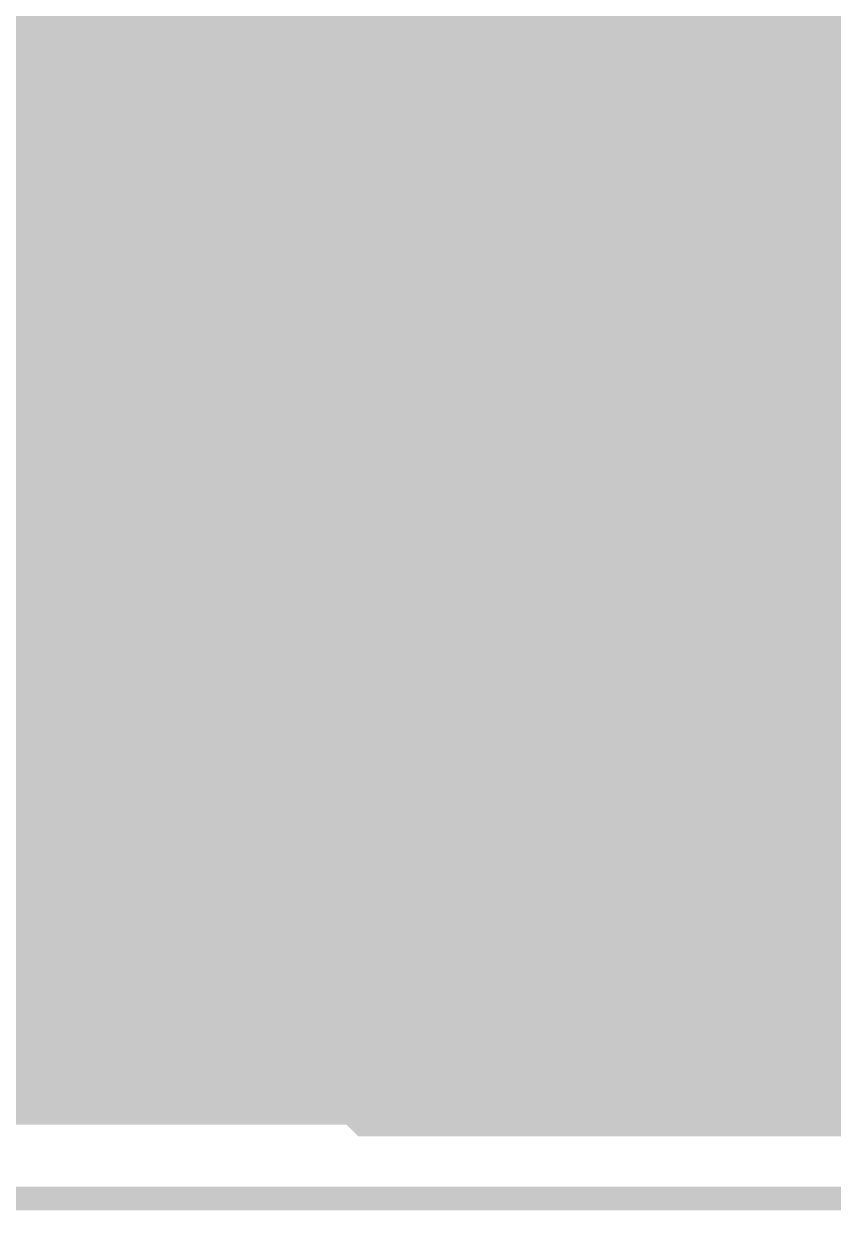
# Model space of a CAD drawing. Extents: x -72 to 72, y -47 to 50.
# Drawn here: x -66.34 to -57.65, y -6.13 to 6.61 of the extents above; entities that cross this region are included whole.
import ezdxf

# ---------------------------------------------------------------- set-up
doc = ezdxf.new("R2010")
doc.units = 0
doc.header["$MEASUREMENT"] = 0
doc.layers.get('0').update_dxf_attribs({"linetype": 'CONTINUOUS'})
for name, color, linetype in [('22-303-0_BOT', 7, 'CONTINUOUS'), ('22-303-0_DRD', 7, 'CONTINUOUS'), ('22-303-0_GND', 6, 'CONTINUOUS'), ('22-303-0_IN1', 4, 'CONTINUOUS'), ('22-303-0_IN2', 3, 'CONTINUOUS'), ('22-303-0_PWR', 5, 'CONTINUOUS'), ('22-303-0_SMB', 10, 'CONTINUOUS'), ('22-303-0_SMT', 14, 'CONTINUOUS'), ('22-303-0_SPT', 12, 'CONTINUOUS'), ('22-303-0_SSB', 11, 'CONTINUOUS'), ('22-303-0_SST', 13, 'CONTINUOUS'), ('22-303-0_TOP', 8, 'CONTINUOUS'), ('THRUHOLE_TAP', 7, 'CONTINUOUS')]:
    doc.layers.add(name, color=color, linetype=linetype)

# ---------------------------------------------------------------- blocks, each defined once
blk = doc.blocks.new('ROUND_29')
at = {"const_width": 2.99974}
blk.add_lwpolyline([(-1.49987, 0, 1), (1.49987, 0, 1)], format="xyb", close=True, dxfattribs=at)
blk = doc.blocks.new('ROUND_48')
at = {"const_width": 0.29972}
blk.add_lwpolyline([(-0.14986, 0, 1), (0.14986, 0, 1)], format="xyb", close=True, dxfattribs=at)
blk = doc.blocks.new('ROUND_77')
at = {"const_width": 3.24993}
blk.add_lwpolyline([(-1.624964, 0, 1), (1.624964, 0, 1)], format="xyb", close=True, dxfattribs=at)
blk = doc.blocks.new('ROUND_83')
at = {"const_width": 0.50038}
blk.add_lwpolyline([(-0.25019, 0, 1), (0.25019, 0, 1)], format="xyb", close=True, dxfattribs=at)
blk = doc.blocks.new('RECTANGLE_5')
blk.add_solid([(0.9017, 0.508), (0.9017, -0.508), (-0.9017, 0.508), (-0.9017, -0.508)])
blk = doc.blocks.new('RECTANGLE_14')
blk.add_solid([(1.905, 2.1209), (1.905, -2.1209), (-1.905, 2.1209), (-1.905, -2.1209)])
blk = doc.blocks.new('ROUND_95')
at = {"const_width": 0.10033}
blk.add_lwpolyline([(-0.050164, 0, 1), (0.050164, 0, 1)], format="xyb", close=True, dxfattribs=at)
blk = doc.blocks.new('ROUND_102')
at = {"const_width": 1.6002}
blk.add_lwpolyline([(-0.8001, 0, 1), (0.8001, 0, 1)], format="xyb", close=True, dxfattribs=at)

msp = doc.modelspace()

# ---------------------------------------------------------------- linework, layer by layer
at = {"layer": '22-303-0_BOT'}
for points, const_width in [([(-62.5094, 17.145), (-62.5094, -3.34518)], 0.254), ([(-62.2808, 17.145), (-62.2808, -3.57378)], 0.254), ([(-62.0522, 17.145), (-62.0522, -3.7592)], 0.254), ([(-61.8236, 17.145), (-61.8236, -3.7592)], 0.254), ([(-61.595, 17.145), (-61.595, -3.7592)], 0.254), ([(-61.3664, 17.145), (-61.3664, -3.7592)], 0.254), ([(-61.1378, 17.145), (-61.1378, -3.7592)], 0.254), ([(-60.9092, 17.145), (-60.9092, -3.7592)], 0.254), ([(-60.6806, 17.145), (-60.6806, -3.7592)], 0.254), ([(-60.452, 17.145), (-60.452, -3.7592)], 0.254), ([(-60.2234, 17.145), (-60.2234, -3.7592)], 0.254), ([(-59.9948, 17.145), (-59.9948, -3.7592)], 0.254), ([(-59.7662, 17.145), (-59.7662, -3.7592)], 0.254), ([(-59.5376, 17.145), (-59.5376, -3.7592)], 0.254), ([(-59.309, 17.145), (-59.309, -3.7592)], 0.254), ([(-59.0804, 17.145), (-59.0804, -3.7592)], 0.254), ([(-58.8518, 17.145), (-58.8518, -3.7592)], 0.254), ([(-58.6232, 17.145), (-58.6232, -3.7592)], 0.254), ([(-58.3946, 10.12444), (-58.3946, -3.7592)], 0.254), ([(-58.166, 10.12444), (-58.166, -3.7592)], 0.254), ([(-57.9374, 10.12444), (-57.9374, -3.7592)], 0.254), ([(-57.7088, 6.8326), (-57.7088, -3.7592)], 0.254), ([(-55.6514, 6.7056), (-62.70752, 6.7056)], 0.254), ([(-55.7149, 6.477), (-62.738, 6.477)], 0.254), ([(-62.738, 6.47192), (-62.738, -3.14706)], 0.254), ([(-55.8292, 6.2484), (-62.78118, 6.2484)], 0.254), ([(-55.84444, 6.0198), (-62.84468, 6.0198)], 0.254), ([(-55.7657, 5.7912), (-62.92342, 5.7912)], 0.254), ([(-62.9666, 5.6896), (-62.9666, -3.04038)], 0.254), ([(-55.52948, 5.5626), (-63.02502, 5.5626)], 0.254), ([(-63.1952, 5.25272), (-63.1952, -2.9972)], 0.254), ([(-45.91304, 5.334), (-63.1444, 5.334)], 0.254), ([(-52.35448, 5.1054), (-63.29172, 5.1054)], 0.254), ([(-52.5907, 4.8768), (-63.46698, 4.8768)], 0.254), ([(-63.4238, 4.93014), (-63.4238, -3.01498)], 0.254), ([(-52.66944, 4.6482), (-63.6778, 4.6482)], 0.254), ([(-63.6524, 4.6736), (-63.6524, -3.08864)], 0.254), ([(-63.881, 4.46278), (-63.881, -3.24358)], 0.254), ([(-52.6542, 4.4196), (-63.93434, 4.4196)], 0.254), ([(-64.1096, 4.28752), (-64.1096, -3.56616)], 0.254), ([(-64.3382, 4.14274), (-64.3382, -4.953)], 0.254), ([(-52.5399, 4.191), (-64.25946, 4.191)], 0.254), ([(-50.10404, 3.9624), (-64.69634, 3.9624)], 0.254), ([(-64.5668, 4.02082), (-64.5668, -4.953)], 0.254), ([(-65.024, 3.84302), (-65.024, -4.953)], 0.254), ([(-64.7954, 3.92176), (-64.7954, -4.953)], 0.254), ([(-66.3956, 3.71856), (-66.3956, -4.953)], 0.254), ([(-66.167, 3.69824), (-66.167, -4.953)], 0.254), ([(-65.9384, 3.6957), (-65.9384, -4.953)], 0.254), ([(-65.7098, 3.7084), (-65.7098, -4.953)], 0.254), ([(-50.23358, 3.7338), (-65.4939, 3.7338)], 0.254), ([(-65.4812, 3.73634), (-65.4812, -4.953)], 0.254), ([(-65.2526, 3.77952), (-65.2526, -4.953)], 0.254), ([(-50.25898, 3.5052), (-70.739, 3.5052)], 0.254), ([(-50.19294, 3.2766), (-70.739, 3.2766)], 0.254), ([(-49.98466, 3.048), (-70.739, 3.048)], 0.254), ([(-63.246, -3.937), (-62.484, -4.699), (4.699, -4.699), (6.35, -3.048), (6.35, 2.54)], 1.27), ([(-42.38244, 2.8194), (-70.739, 2.8194)], 0.254), ([(-42.15384, 2.5908), (-70.739, 2.5908)], 0.254), ([(-42.10558, 2.3622), (-70.739, 2.3622)], 0.254), ([(-42.0243, 2.1336), (-70.739, 2.1336)], 0.254), ([(-42.0243, 1.905), (-70.739, 1.905)], 0.254), ([(-42.0243, 1.6764), (-70.739, 1.6764)], 0.254), ([(-42.0243, 1.4478), (-70.739, 1.4478)], 0.254), ([(-52.8574, 1.2192), (-70.739, 1.2192)], 0.254), ([(-52.8574, 0.9906), (-70.739, 0.9906)], 0.254), ([(-52.8574, 0.762), (-70.739, 0.762)], 0.254), ([(-52.8574, 0.5334), (-70.739, 0.5334)], 0.254), ([(-52.8574, 0.3048), (-70.739, 0.3048)], 0.254), ([(-52.8574, 0.0762), (-70.739, 0.0762)], 0.254), ([(-52.8574, -0.1524), (-70.739, -0.1524)], 0.254), ([(-52.8574, -0.381), (-70.739, -0.381)], 0.254), ([(-52.8574, -0.6096), (-70.739, -0.6096)], 0.254), ([(-52.8574, -0.8382), (-70.739, -0.8382)], 0.254), ([(-52.8574, -1.0668), (-70.739, -1.0668)], 0.254), ([(-52.8574, -1.2954), (-70.739, -1.2954)], 0.254), ([(-52.4764, -1.524), (-70.739, -1.524)], 0.254), ([(-52.4764, -1.7526), (-70.739, -1.7526)], 0.254), ([(-52.4764, -1.9812), (-70.739, -1.9812)], 0.254), ([(-52.57546, -2.2098), (-70.739, -2.2098)], 0.254), ([(-52.66436, -2.4384), (-70.739, -2.4384)], 0.254), ([(-52.66182, -2.667), (-70.739, -2.667)], 0.254), ([(-52.55768, -2.8956), (-70.739, -2.8956)], 0.254), ([(-63.71844, -3.1242), (-70.739, -3.1242)], 0.254), ([(-52.22494, -3.1242), (-62.77356, -3.1242)], 0.254), ([(-62.58052, -3.27152), (-62.09538, -3.7592)], 0.254), ([(-63.9826, -3.3528), (-70.739, -3.3528)], 0.254), ([(-30.15996, -3.3528), (-62.50178, -3.3528)], 0.254), ([(-64.11468, -3.5814), (-70.739, -3.5814)], 0.254), ([(-27.32786, -3.5814), (-62.27318, -3.5814)], 0.254), ([(-64.17564, -3.81), (-70.739, -3.81)], 0.254), ([(-27.15006, -3.7592), (-62.09538, -3.7592)], 0.254), ([(-64.18072, -4.0386), (-70.739, -4.0386)], 0.254), ([(-64.12484, -4.2672), (-70.739, -4.2672)], 0.254), ([(-64.1096, -4.30784), (-64.1096, -4.953)], 0.254), ([(-64.00038, -4.4958), (-70.739, -4.4958)], 0.254), ([(-63.90894, -4.59994), (-63.55842, -4.953)], 0.254), ([(-63.881, -4.63042), (-63.881, -4.953)], 0.254), ([(-63.78702, -4.7244), (-70.739, -4.7244)], 0.254), ([(-63.55842, -4.953), (-70.739, -4.953)], 0.254), ([(-63.6524, -4.85902), (-63.6524, -4.953)], 0.254)]:
    msp.add_lwpolyline(points, dxfattribs=dict(at, const_width=const_width))
at = {"layer": '22-303-0_BOT', "const_width": 0.254}
for points in [[(-69.3039, 7.00024, 0.4142136), (-65.99936, 3.6957)], [(-65.99936, 3.6957, 0.4142136), (-62.69482, 7.00024)], [(-63.246, -2.9972, 0.4142136), (-64.1858, -3.937)], [(-62.58052, -3.27152, 0.1989124), (-63.246, -2.99587)], [(-64.1858, -3.937, 0.1989124), (-63.91054, -4.60154)]]:
    msp.add_lwpolyline(points, format="xyb", dxfattribs=at)
at = {"layer": '22-303-0_DRD', "const_width": 0.254}
for points in [[(-66.63436, 6.74624), (-66.25336, 6.36524)], [(-65.74536, 6.36524), (-65.36436, 6.74624)], [(-66.25336, 6.36524), (-65.74536, 6.36524)], [(-62.611, -3.302), (-63.881, -4.572)], [(-62.611, -4.572), (-63.881, -3.302)], [(69.99986, -5.99948), (-69.99986, -5.99948)]]:
    msp.add_lwpolyline(points, dxfattribs=at)
at = {"layer": '22-303-0_GND', "const_width": 0.254}
msp.add_lwpolyline([(69.99986, -5.99948), (-69.99986, -5.99948)], dxfattribs=at)
at = {"layer": '22-303-0_IN1', "const_width": 0.254}
for points in [[(-62.4332, 17.145), (-62.4332, -5.08)], [(-62.2046, 17.145), (-62.2046, -5.08)], [(-61.976, 17.145), (-61.976, -5.08)], [(-61.7474, 17.145), (-61.7474, -5.08)], [(-61.5188, 17.145), (-61.5188, -5.08)], [(-61.2902, 17.145), (-61.2902, -5.08)], [(-61.0616, 17.145), (-61.0616, -5.08)], [(-60.833, 17.145), (-60.833, -5.08)], [(-60.6044, 17.145), (-60.6044, -5.08)], [(-60.3758, 17.145), (-60.3758, -5.08)], [(-60.1472, 17.145), (-60.1472, -5.08)], [(-59.9186, 17.145), (-59.9186, -5.08)], [(-59.69, 17.145), (-59.69, -5.08)], [(-59.4614, 17.145), (-59.4614, -5.08)], [(-59.2328, 17.145), (-59.2328, -5.08)], [(-59.0042, 17.145), (-59.0042, -5.08)], [(-58.7756, 17.145), (-58.7756, -5.08)], [(-58.547, 17.145), (-58.547, -5.08)], [(-62.6618, 10.66292), (-62.6618, -3.78206)], [(-58.3184, 10.12444), (-58.3184, -5.08)], [(-58.0898, 10.12444), (-58.0898, -5.08)], [(-57.8612, 10.12444), (-57.8612, -5.08)], [(-57.6326, 10.12444), (-57.6326, -5.08)], [(-55.60822, 6.5786), (-62.72276, 6.5786)], [(-55.79364, 6.35), (-62.76086, 6.35)], [(-55.84952, 6.1214), (-62.8142, 6.1214)], [(-62.8904, 5.8801), (-62.8904, -3.44678)], [(-55.81396, 5.8928), (-62.88532, 5.8928)], [(-55.66664, 5.6642), (-62.97676, 5.6642)], [(-63.119, 5.37972), (-63.119, -3.34518)], [(-42.33164, 5.4356), (-63.08852, 5.4356)], [(-42.10304, 5.207), (-63.22314, 5.207)], [(-52.51704, 4.9784), (-63.3857, 4.9784)], [(-63.3476, 5.0292), (-63.3476, -3.3401)], [(-55.03164, 4.7498), (-63.57874, 4.7498)], [(-63.5762, 4.75234), (-63.5762, -3.429)], [(-55.17896, 4.5212), (-63.81496, 4.5212)], [(-63.8048, 4.52882), (-63.8048, -3.70586)], [(-64.0334, 4.3434), (-64.0334, -5.08)], [(-55.21452, 4.2926), (-64.10452, 4.2926)], [(-64.262, 4.18846), (-64.262, -5.08)], [(-64.7192, 3.95224), (-64.7192, -5.08)], [(-64.4906, 4.05892), (-64.4906, -5.08)], [(-55.15864, 4.064), (-64.48298, 4.064)], [(-54.97322, 3.8354), (-65.04686, 3.8354)], [(-64.9478, 3.86588), (-64.9478, -5.08)], [(-66.3194, 3.71094), (-66.3194, -5.08)], [(-66.0908, 3.6957), (-66.0908, -5.08)], [(-65.8622, 3.69824), (-65.8622, -5.08)], [(-65.6336, 3.71602), (-65.6336, -5.08)], [(-65.405, 3.74904), (-65.405, -5.08)], [(-65.1764, 3.79984), (-65.1764, -5.08)], [(-50.25898, 3.6068), (-71.12, 3.6068)], [(-50.23358, 3.3782), (-71.12, 3.3782)], [(-50.10404, 3.1496), (-71.12, 3.1496)], [(-49.59604, 2.921), (-71.12, 2.921)], [(-49.36744, 2.6924), (-71.12, 2.6924)], [(-49.13884, 2.4638), (-71.12, 2.4638)], [(-48.91024, 2.2352), (-71.12, 2.2352)], [(-48.68164, 2.0066), (-71.12, 2.0066)], [(-48.45304, 1.778), (-68.25234, 1.778)], [(-48.22444, 1.5494), (-68.04406, 1.5494)], [(-47.99584, 1.3208), (-67.97802, 1.3208)], [(-47.76724, 1.0922), (-68.00088, 1.0922)], [(-47.53864, 0.8636), (-68.13296, 0.8636)], [(-32.57296, 0.635), (-71.12, 0.635)], [(-32.81172, 0.4064), (-71.12, 0.4064)], [(-32.94888, 0.1778), (-71.12, 0.1778)], [(-33.02254, -0.0508), (-71.12, -0.0508)], [(-33.04286, -0.2794), (-71.12, -0.2794)], [(-33.01746, -0.508), (-71.12, -0.508)], [(-32.94126, -0.7366), (-71.12, -0.7366)], [(-39.15664, -0.9652), (-71.12, -0.9652)], [(-52.85994, -1.1938), (-71.12, -1.1938)], [(-53.19268, -1.4224), (-71.12, -1.4224)], [(-53.29682, -1.651), (-71.12, -1.651)], [(-53.29936, -1.8796), (-71.12, -1.8796)], [(-53.21046, -2.1082), (-71.12, -2.1082)], [(-52.93614, -2.3368), (-71.12, -2.3368)], [(-52.67452, -2.5654), (-71.12, -2.5654)], [(-52.61864, -2.794), (-71.12, -2.794)], [(-52.43322, -3.0226), (-71.12, -3.0226)], [(-32.44596, -3.2512), (-71.12, -3.2512)], [(-63.64224, -3.4798), (-71.12, -3.4798)], [(14.99108, -3.4798), (-62.84976, -3.4798)], [(-63.8048, -3.7084), (-71.12, -3.7084)], [(15.23492, -3.7084), (-62.6872, -3.7084)], [(-63.85052, -3.937), (-71.12, -3.937)], [(13.38834, -3.937), (-62.64148, -3.937)], [(-63.8048, -4.1656), (-70.8914, -4.1656)], [(-63.8048, -4.16814), (-63.8048, -5.08)], [(13.18006, -4.1656), (-62.6872, -4.1656)], [(-62.6618, -4.09194), (-62.6618, -5.08)], [(-63.64224, -4.3942), (-70.6628, -4.3942)], [(-63.5762, -4.44246), (-63.5762, -5.08)], [(-62.8904, -4.42468), (-62.8904, -5.08)], [(13.11402, -4.3942), (-62.84976, -4.3942)], [(-63.3476, -4.53136), (-63.3476, -5.08)], [(-63.119, -4.52882), (-63.119, -5.08)], [(13.13688, -4.6228), (-70.4342, -4.6228)], [(13.26896, -4.8514), (-70.2056, -4.8514)], [(23.04034, -5.08), (-69.977, -5.08)]]:
    msp.add_lwpolyline(points, dxfattribs=at)
for points in [[(-69.3039, 7.00024, 0.4142136), (-65.99936, 3.6957)], [(-65.99936, 3.6957, 0.4142136), (-62.69482, 7.00024)], [(-63.246, -3.33248, 0.4142136), (-63.85052, -3.937)], [(-62.64148, -3.937, 0.4142136), (-63.246, -3.33248)], [(-63.85052, -3.937, 0.4142136), (-63.246, -4.54152)], [(-63.246, -4.54152, 0.4142136), (-62.64148, -3.937)]]:
    msp.add_lwpolyline(points, format="xyb", dxfattribs=at)
at = {"layer": '22-303-0_IN2', "const_width": 0.254}
for points in [[(-62.5094, 17.145), (-62.5094, -4.953)], [(-62.2808, 17.145), (-62.2808, -4.953)], [(-62.0522, 17.145), (-62.0522, -4.953)], [(-61.8236, 17.145), (-61.8236, -4.953)], [(-61.595, 17.145), (-61.595, -4.953)], [(-61.3664, 17.145), (-61.3664, -4.953)], [(-61.1378, 17.145), (-61.1378, -4.953)], [(-60.9092, 17.145), (-60.9092, -4.953)], [(-60.6806, 17.145), (-60.6806, -4.953)], [(-60.452, 17.145), (-60.452, -4.953)], [(-60.2234, 17.145), (-60.2234, -4.953)], [(-59.9948, 17.145), (-59.9948, -4.953)], [(-59.7662, 17.145), (-59.7662, -4.953)], [(-59.5376, 17.145), (-59.5376, -4.953)], [(-59.309, 17.145), (-59.309, -4.953)], [(-59.0804, 17.145), (-59.0804, -4.953)], [(-58.8518, 17.145), (-58.8518, -4.953)], [(-58.6232, 17.145), (-58.6232, -4.953)], [(-58.3946, 10.12444), (-58.3946, -4.953)], [(-58.166, 10.12444), (-58.166, -4.953)], [(-57.9374, 10.12444), (-57.9374, -4.953)], [(-57.7088, 10.12444), (-57.7088, -4.953)], [(-52.03444, 6.7056), (-62.70752, 6.7056)], [(-55.7149, 6.477), (-62.738, 6.477)], [(-62.738, 6.47192), (-62.738, -3.60934)], [(-55.8292, 6.2484), (-62.78118, 6.2484)], [(-55.84444, 6.0198), (-62.84468, 6.0198)], [(-55.7657, 5.7912), (-62.92342, 5.7912)], [(-62.9666, 5.6896), (-62.9666, -3.40106)], [(-55.52948, 5.5626), (-63.02502, 5.5626)], [(-63.1952, 5.25272), (-63.1952, -3.33502)], [(-52.4764, 5.334), (-63.1444, 5.334)], [(-52.4764, 5.1054), (-63.29172, 5.1054)], [(-52.5907, 4.8768), (-63.46698, 4.8768)], [(-63.4238, 4.93014), (-63.4238, -3.35788)], [(-52.66944, 4.6482), (-63.6778, 4.6482)], [(-63.6524, 4.6736), (-63.6524, -3.48996)], [(-63.881, 4.46278), (-63.881, -4.953)], [(-52.6542, 4.4196), (-63.93434, 4.4196)], [(-64.1096, 4.28752), (-64.1096, -4.953)], [(-64.3382, 4.14274), (-64.3382, -4.953)], [(-52.5399, 4.191), (-64.25946, 4.191)], [(-50.10404, 3.9624), (-64.69634, 3.9624)], [(-64.5668, 4.02082), (-64.5668, -4.953)], [(-65.024, 3.84302), (-65.024, -4.953)], [(-64.7954, 3.92176), (-64.7954, -4.953)], [(-66.3956, 3.71856), (-66.3956, -4.953)], [(-66.167, 3.69824), (-66.167, -4.953)], [(-65.9384, 3.6957), (-65.9384, -4.953)], [(-65.7098, 3.7084), (-65.7098, -4.953)], [(-50.23358, 3.7338), (-65.4939, 3.7338)], [(-65.4812, 3.73634), (-65.4812, -4.953)], [(-65.2526, 3.77952), (-65.2526, -4.953)], [(-50.25898, 3.5052), (-70.739, 3.5052)], [(-50.19294, 3.2766), (-70.739, 3.2766)], [(-49.98466, 3.048), (-70.739, 3.048)], [(-47.71644, 2.8194), (-70.739, 2.8194)], [(-47.48784, 2.5908), (-70.739, 2.5908)], [(-47.25924, 2.3622), (-70.739, 2.3622)], [(-47.03064, 2.1336), (-70.739, 2.1336)], [(-46.80204, 1.905), (-70.739, 1.905)], [(-46.57344, 1.6764), (-70.739, 1.6764)], [(-46.34484, 1.4478), (-70.739, 1.4478)], [(-46.11624, 1.2192), (-70.739, 1.2192)], [(-45.88764, 0.9906), (-70.739, 0.9906)], [(-45.60824, 0.762), (-70.739, 0.762)], [(-32.69742, 0.5334), (-70.739, 0.5334)], [(-32.88284, 0.3048), (-70.739, 0.3048)], [(-32.98698, 0.0762), (-70.739, 0.0762)], [(-33.03778, -0.1524), (-70.739, -0.1524)], [(-33.03778, -0.381), (-70.739, -0.381)], [(-32.99206, -0.6096), (-70.739, -0.6096)], [(-32.88792, -0.8382), (-70.739, -0.8382)], [(-48.66894, -1.0668), (-70.739, -1.0668)], [(-49.89322, -1.2954), (-70.739, -1.2954)], [(-50.07864, -1.524), (-70.739, -1.524)], [(-50.13452, -1.7526), (-70.739, -1.7526)], [(-52.30114, -1.9812), (-70.739, -1.9812)], [(-52.57546, -2.2098), (-70.739, -2.2098)], [(-52.66436, -2.4384), (-70.739, -2.4384)], [(-52.66182, -2.667), (-70.739, -2.667)], [(-52.55768, -2.8956), (-70.739, -2.8956)], [(-52.22494, -3.1242), (-70.739, -3.1242)], [(-63.40094, -3.3528), (-70.739, -3.3528)], [(-32.15894, -3.3528), (-63.09106, -3.3528)], [(-63.73368, -3.5814), (-70.739, -3.5814)], [(-4.99364, -3.5814), (-62.75578, -3.5814)], [(-63.83782, -3.81), (-70.739, -3.81)], [(-4.76504, -3.81), (-62.65418, -3.81)], [(-63.84036, -4.0386), (-70.739, -4.0386)], [(-4.53644, -4.0386), (-62.6491, -4.0386)], [(-63.75146, -4.2672), (-70.739, -4.2672)], [(-62.738, -4.26466), (-62.738, -4.953)], [(-4.30784, -4.2672), (-62.738, -4.2672)], [(-63.6524, -4.38404), (-63.6524, -4.953)], [(-63.47714, -4.4958), (-70.739, -4.4958)], [(-63.4238, -4.51358), (-63.4238, -4.953)], [(-63.1952, -4.53898), (-63.1952, -4.953)], [(-4.07924, -4.4958), (-63.01486, -4.4958)], [(-62.9666, -4.47294), (-62.9666, -4.953)], [(-3.85064, -4.7244), (-70.739, -4.7244)], [(-3.62204, -4.953), (-70.739, -4.953)]]:
    msp.add_lwpolyline(points, dxfattribs=at)
for points in [[(-69.3039, 7.00024, 0.4142136), (-65.99936, 3.6957)], [(-65.99936, 3.6957, 0.4142136), (-62.69482, 7.00024)], [(-63.246, -3.33248, 0.4142136), (-63.85052, -3.937)], [(-62.64148, -3.937, 0.4142136), (-63.246, -3.33248)], [(-63.85052, -3.937, 0.4142136), (-63.246, -4.54152)], [(-63.246, -4.54152, 0.4142136), (-62.64148, -3.937)]]:
    msp.add_lwpolyline(points, format="xyb", dxfattribs=at)
at = {"layer": '22-303-0_PWR', "const_width": 0.254}
msp.add_lwpolyline([(69.99986, -5.99948), (-69.99986, -5.99948)], dxfattribs=at)
at = {"layer": '22-303-0_SSB', "const_width": 0.1524}
for points in [[(-57.58942, 5.81406), (-57.75706, 5.87248), (-57.75706, 6.22808), (-57.58942, 6.2865), (-57.24906, 6.2865), (-57.08142, 6.16966), (-57.08142, 5.81406), (-56.74106, 5.81406), (-56.74106, 6.2865)], [(-57.24906, 5.38988), (-57.08142, 5.4483), (-56.91124, 5.4483), (-56.74106, 5.38988), (-56.74106, 5.03428), (-56.91124, 4.97586), (-57.08142, 4.97586), (-57.24906, 5.03428), (-57.24906, 5.38988), (-57.41924, 5.4483), (-57.58942, 5.4483), (-57.75706, 5.38988), (-57.75706, 5.03428), (-57.58942, 4.97586), (-57.41924, 4.97586), (-57.24906, 5.03428)], [(-57.24906, 4.4323), (-57.75706, 4.6101)], [(-57.24906, 4.13766), (-57.24906, 4.49326), (-57.08142, 4.6101), (-56.91124, 4.6101), (-56.74106, 4.49326), (-56.74106, 4.13766), (-57.75706, 4.13766)]]:
    msp.add_lwpolyline(points, dxfattribs=at)
at = {"layer": '22-303-0_SST'}
for points, const_width in [([(-57.15, -4.318), (-62.23, -4.318), (-62.23, 6.858), (-57.15, 6.858), (-57.15, -4.318)], 0.254), ([(-64.008, -3.302), (-66.802, -3.302), (-66.802, 2.032), (-64.008, 2.032), (-64.008, -3.302)], 0.1524), ([(-63.11646, -4.08178), (-63.11646, -3.72618), (-62.94628, -3.66522), (-62.77864, -3.66522), (-62.60846, -3.72618), (-62.60846, -4.08178), (-62.77864, -4.1402), (-62.94628, -4.1402), (-63.62446, -3.90398)], 0.1524), ([(-62.60846, -4.9784), (-63.62446, -4.9784), (-63.62446, -4.50342)], 0.1524), ([(-63.11646, -4.6228), (-63.11646, -4.9784)], 0.1524)]:
    msp.add_lwpolyline(points, dxfattribs=dict(at, const_width=const_width))
at = {"layer": '22-303-0_TOP'}
for points, const_width in [([(-36.195, 14.605), (-36.195, 16.129), (-36.83, 16.764), (-58.293, 16.764), (-59.69, 15.367), (-59.69, 4.4577)], 1.27), ([(-62.5094, 16.891), (-62.5094, 2.50952)], 0.254), ([(-62.2808, 16.891), (-62.2808, 2.73812)], 0.254), ([(-62.0522, 16.891), (-62.0522, 2.96672)], 0.254), ([(-61.8998, 6.8834), (-61.8998, 3.12166)], 0.254), ([(-61.8998, 6.7056), (-62.70752, 6.7056)], 0.254), ([(-61.8998, 6.477), (-62.738, 6.477)], 0.254), ([(-62.738, 6.47192), (-62.738, 2.27838)], 0.254), ([(-61.8998, 6.2484), (-62.78118, 6.2484)], 0.254), ([(-61.8998, 6.0198), (-62.84468, 6.0198)], 0.254), ([(-61.8998, 5.7912), (-62.92342, 5.7912)], 0.254), ([(-62.9666, 5.6896), (-62.9666, 2.04978)], 0.254), ([(-61.8998, 5.5626), (-63.02502, 5.5626)], 0.254), ([(-63.1952, 5.25272), (-63.1952, 1.82118)], 0.254), ([(-61.8998, 5.334), (-63.1444, 5.334)], 0.254), ([(-61.8998, 5.1054), (-63.29172, 5.1054)], 0.254), ([(-61.8998, 4.8768), (-63.46698, 4.8768)], 0.254), ([(-63.4238, 4.93014), (-63.4238, 1.6383)], 0.254), ([(-65.405, 1.0414), (-65.405, 1.143), (-65.2907, 1.016), (-63.119, 1.016), (-59.69, 4.4577)], 0.635), ([(-61.8998, 4.6482), (-63.6778, 4.6482)], 0.254), ([(-63.6524, 4.6736), (-63.6524, 1.6383)], 0.254), ([(-63.881, 4.46278), (-63.881, 1.6383)], 0.254), ([(-61.8998, 4.4196), (-63.93434, 4.4196)], 0.254), ([(-64.1096, 4.28752), (-64.1096, 1.6383)], 0.254), ([(-64.3382, 4.14274), (-64.3382, 1.8542)], 0.254), ([(-61.8998, 4.191), (-64.25946, 4.191)], 0.254), ([(-61.8998, 3.9624), (-64.69634, 3.9624)], 0.254), ([(-64.5668, 4.02082), (-64.5668, 1.8542)], 0.254), ([(-65.024, 3.84302), (-65.024, 1.8542)], 0.254), ([(-64.7954, 3.92176), (-64.7954, 1.8542)], 0.254), ([(-66.3956, 3.71856), (-66.3956, 1.8542)], 0.254), ([(-66.167, 3.69824), (-66.167, 1.8542)], 0.254), ([(-65.9384, 3.6957), (-65.9384, 1.8542)], 0.254), ([(-65.7098, 3.7084), (-65.7098, 1.8542)], 0.254), ([(-61.8998, 3.7338), (-65.4939, 3.7338)], 0.254), ([(-65.4812, 3.73634), (-65.4812, 1.8542)], 0.254), ([(-65.2526, 3.77952), (-65.2526, 1.8542)], 0.254), ([(-61.8998, 3.5052), (-70.739, 3.5052)], 0.254), ([(-61.8998, 3.2766), (-70.739, 3.2766)], 0.254), ([(-61.8998, 3.12166), (-63.37808, 1.6383)], 0.254), ([(-61.97346, 3.048), (-70.739, 3.048)], 0.254), ([(-62.19952, 2.8194), (-70.739, 2.8194)], 0.254), ([(-62.42812, 2.5908), (-70.739, 2.5908)], 0.254), ([(-62.65672, 2.3622), (-70.739, 2.3622)], 0.254), ([(-62.88278, 2.1336), (-70.739, 2.1336)], 0.254), ([(-61.2267, 2.032), (-62.67196, 0.58166)], 0.254), ([(-57.4802, 2.032), (-61.2267, 2.032)], 0.254), ([(-61.1378, 2.032), (-61.1378, 0.508)], 0.254), ([(-60.9092, 2.032), (-60.9092, 0.508)], 0.254), ([(-60.6806, 2.032), (-60.6806, 0.508)], 0.254), ([(-60.452, 2.032), (-60.452, 0.508)], 0.254), ([(-60.2234, 2.032), (-60.2234, 0.508)], 0.254), ([(-59.9948, 2.032), (-59.9948, 0.508)], 0.254), ([(-59.7662, 2.032), (-59.7662, 0.508)], 0.254), ([(-59.5376, 2.032), (-59.5376, 0.508)], 0.254), ([(-59.309, 2.032), (-59.309, 0.508)], 0.254), ([(-59.0804, 2.032), (-59.0804, 0.508)], 0.254), ([(-58.8518, 2.032), (-58.8518, 0.508)], 0.254), ([(-58.6232, 2.032), (-58.6232, 0.508)], 0.254), ([(-58.3946, 2.032), (-58.3946, 0.508)], 0.254), ([(-58.166, 2.032), (-58.166, 0.508)], 0.254), ([(-57.9374, 2.032), (-57.9374, 0.508)], 0.254), ([(-57.7088, 2.032), (-57.7088, 0.508)], 0.254), ([(-63.11138, 1.905), (-70.739, 1.905)], 0.254), ([(-64.1985, 1.8542), (-66.6115, 1.8542)], 0.254), ([(-64.1985, 1.8542), (-64.1985, 1.6383)], 0.254), ([(-61.3664, 1.8923), (-61.3664, 0.508)], 0.254), ([(-44.64304, 1.905), (-61.3537, 1.905)], 0.254), ([(-63.33998, 1.6764), (-64.1985, 1.6764)], 0.254), ([(-61.595, 1.6637), (-61.595, 0.508)], 0.254), ([(-55.3974, 1.6764), (-61.5823, 1.6764)], 0.254), ([(-63.37808, 1.6383), (-64.1985, 1.6383)], 0.254), ([(-61.8236, 1.4351), (-61.8236, 0.508)], 0.254), ([(-55.3974, 1.4478), (-61.8109, 1.4478)], 0.254), ([(-62.0522, 1.20396), (-62.0522, -1.41478)], 0.254), ([(-55.3974, 1.2192), (-62.03696, 1.2192)], 0.254), ([(-62.2808, 0.97536), (-62.2808, -1.64338)], 0.254), ([(-55.3974, 0.9906), (-62.26556, 0.9906)], 0.254), ([(-62.5094, 0.74676), (-62.5094, -1.87198)], 0.254), ([(-55.3974, 0.762), (-62.49416, 0.762)], 0.254), ([(-62.738, 0.52324), (-62.738, -2.10058)], 0.254), ([(-55.3974, 0.5334), (-62.7253, 0.5334)], 0.254), ([(-64.1985, 0.3937), (-64.1985, 0.2286)], 0.254), ([(-63.119, 0.3937), (-64.1985, 0.3937)], 0.254), ([(-64.1096, 0.3937), (-64.1096, -3.56616)], 0.254), ([(-63.881, 0.3937), (-63.881, -3.24358)], 0.254), ([(-63.6524, 0.3937), (-63.6524, -3.01498)], 0.254), ([(-63.4238, 0.3937), (-63.4238, -2.78638)], 0.254), ([(-63.1952, 0.3937), (-63.1952, -2.55778)], 0.254), ([(-62.9666, 0.41148), (-62.9666, -2.32918)], 0.254), ([(-57.4802, 0.508), (-61.8998, 0.508)], 0.254), ([(-61.8998, 0.508), (-61.8998, -1.26238)], 0.254), ([(-61.8998, 0.3048), (-64.1985, 0.3048)], 0.254), ([(-64.1985, 0.2286), (-66.6115, 0.2286)], 0.254), ([(-66.3956, 0.2286), (-66.3956, -0.8636)], 0.254), ([(-66.167, 0.2286), (-66.167, -0.8636)], 0.254), ([(-65.9384, 0.2286), (-65.9384, -0.8636)], 0.254), ([(-65.7098, 0.2286), (-65.7098, -0.8636)], 0.254), ([(-65.4812, 0.2286), (-65.4812, -0.90424)], 0.254), ([(-65.2526, 0.2286), (-65.2526, -1.10236)], 0.254), ([(-65.024, 0.2286), (-65.024, -1.38176)], 0.254), ([(-64.7954, 0.2286), (-64.7954, -1.4986)], 0.254), ([(-64.5668, 0.2286), (-64.5668, -1.4986)], 0.254), ([(-64.3382, 0.2286), (-64.3382, -1.4986)], 0.254), ([(-61.8998, 0.0762), (-67.63766, 0.0762)], 0.254), ([(-61.8998, -0.1524), (-67.63766, -0.1524)], 0.254), ([(-61.8998, -0.381), (-67.63766, -0.381)], 0.254), ([(-61.8998, -0.6096), (-67.63766, -0.6096)], 0.254), ([(-61.8998, -0.8382), (-67.63766, -0.8382)], 0.254), ([(-65.659, -0.8636), (-67.63766, -0.8636)], 0.254), ([(-65.3669, -0.98552), (-65.11798, -1.23698)], 0.254), ([(-61.8998, -1.0668), (-65.28816, -1.0668)], 0.254), ([(-61.8998, -1.26238), (-63.90894, -3.27152)], 0.254), ([(-68.58, -2.286), (-68.58, -1.524), (-68.326, -1.27), (-65.659, -1.27), (-65.405, -1.524), (-65.405, -2.3114)], 0.2032), ([(-61.93282, -1.2954), (-65.06972, -1.2954)], 0.254), ([(-64.1985, -1.4986), (-64.9986, -1.4986)], 0.254), ([(-64.1985, -1.4986), (-64.1985, -3.1242)], 0.254), ([(-62.16142, -1.524), (-64.1985, -1.524)], 0.254), ([(-59.69, -1.9177), (-61.2267, -1.9177), (-63.246, -3.937)], 1.27), ([(-62.39002, -1.7526), (-64.1985, -1.7526)], 0.254), ([(-62.61862, -1.9812), (-64.1985, -1.9812)], 0.254), ([(-62.84722, -2.2098), (-64.1985, -2.2098)], 0.254), ([(-63.07582, -2.4384), (-64.1985, -2.4384)], 0.254), ([(-63.30442, -2.667), (-64.1985, -2.667)], 0.254), ([(-63.53302, -2.8956), (-64.1985, -2.8956)], 0.254), ([(-63.76162, -3.1242), (-70.739, -3.1242)], 0.254), ([(-64.1985, -3.1242), (-66.6115, -3.1242)], 0.254), ([(-66.3956, -3.1242), (-66.3956, -4.953)], 0.254), ([(-66.167, -3.1242), (-66.167, -4.953)], 0.254), ([(-65.9384, -3.1242), (-65.9384, -4.953)], 0.254), ([(-65.7098, -3.1242), (-65.7098, -4.953)], 0.254), ([(-65.4812, -3.1242), (-65.4812, -4.953)], 0.254), ([(-65.2526, -3.1242), (-65.2526, -4.953)], 0.254), ([(-65.024, -3.1242), (-65.024, -4.953)], 0.254), ([(-64.7954, -3.1242), (-64.7954, -4.953)], 0.254), ([(-64.5668, -3.1242), (-64.5668, -4.953)], 0.254), ([(-64.3382, -3.1242), (-64.3382, -4.953)], 0.254), ([(-63.9826, -3.3528), (-70.739, -3.3528)], 0.254), ([(-64.11468, -3.5814), (-70.739, -3.5814)], 0.254), ([(-64.17564, -3.81), (-70.739, -3.81)], 0.254), ([(-61.8998, -3.91922), (-62.58052, -4.59994)], 0.254), ([(-61.8998, -3.91922), (-61.8998, -4.3434)], 0.254), ([(-64.18072, -4.0386), (-70.739, -4.0386)], 0.254), ([(-62.0522, -4.07162), (-62.0522, -4.953)], 0.254), ([(-61.8998, -4.0386), (-62.01918, -4.0386)], 0.254), ([(-64.12484, -4.2672), (-70.739, -4.2672)], 0.254), ([(-64.1096, -4.30784), (-64.1096, -4.953)], 0.254), ([(-62.2808, -4.30022), (-62.2808, -4.953)], 0.254), ([(-61.8998, -4.2672), (-62.24778, -4.2672)], 0.254), ([(-57.4802, -4.3434), (-61.8998, -4.3434)], 0.254), ([(-61.8236, -4.3434), (-61.8236, -4.953)], 0.254), ([(-61.595, -4.3434), (-61.595, -4.953)], 0.254), ([(-61.3664, -4.3434), (-61.3664, -4.953)], 0.254), ([(-61.1378, -4.3434), (-61.1378, -4.953)], 0.254), ([(-60.9092, -4.3434), (-60.9092, -4.953)], 0.254), ([(-60.6806, -4.3434), (-60.6806, -4.953)], 0.254), ([(-60.452, -4.3434), (-60.452, -4.953)], 0.254), ([(-60.2234, -4.3434), (-60.2234, -4.953)], 0.254), ([(-59.9948, -4.3434), (-59.9948, -4.953)], 0.254), ([(-59.7662, -4.3434), (-59.7662, -4.953)], 0.254), ([(-59.5376, -4.3434), (-59.5376, -4.953)], 0.254), ([(-59.309, -4.3434), (-59.309, -4.953)], 0.254), ([(-59.0804, -4.3434), (-59.0804, -4.953)], 0.254), ([(-58.8518, -4.3434), (-58.8518, -4.953)], 0.254), ([(-58.6232, -4.3434), (-58.6232, -4.953)], 0.254), ([(-58.3946, -4.3434), (-58.3946, -4.953)], 0.254), ([(-58.166, -4.3434), (-58.166, -4.953)], 0.254), ([(-57.9374, -4.3434), (-57.9374, -4.953)], 0.254), ([(-57.7088, -4.3434), (-57.7088, -4.953)], 0.254), ([(-64.00038, -4.4958), (-70.739, -4.4958)], 0.254), ([(-62.5094, -4.52882), (-62.5094, -4.953)], 0.254), ([(-42.9514, -4.4958), (-62.47638, -4.4958)], 0.254), ([(-63.881, -4.63042), (-63.881, -4.953)], 0.254), ([(-63.75908, -4.7244), (-70.739, -4.7244)], 0.254), ([(-63.6524, -4.78282), (-63.6524, -4.953)], 0.254), ([(-62.9666, -4.83362), (-62.9666, -4.953)], 0.254), ([(-62.738, -4.72694), (-62.738, -4.953)], 0.254), ([(-42.9514, -4.7244), (-62.73292, -4.7244)], 0.254), ([(-36.38042, -4.953), (-70.739, -4.953)], 0.254), ([(-63.4238, -4.85902), (-63.4238, -4.953)], 0.254), ([(-63.1952, -4.87426), (-63.1952, -4.953)], 0.254)]:
    msp.add_lwpolyline(points, dxfattribs=dict(at, const_width=const_width))
at = {"layer": '22-303-0_TOP', "const_width": 0.254}
for points in [[(-69.3039, 7.00024, 0.4142136), (-65.99936, 3.6957)], [(-65.99936, 3.6957, 0.4142136), (-62.69482, 7.00024)], [(-63.119, 0.3937, 0.1996614), (-62.6777, 0.57724)], [(-65.37198, -0.98298, 0.1989124), (-65.659, -0.86409)], [(-64.9986, -1.4986, 0.1827391), (-65.11707, -1.23607)], [(-63.90894, -3.27152, 0.1994093), (-64.18534, -3.937)], [(-64.1858, -3.937, 0.4142136), (-63.246, -4.8768)], [(-63.246, -4.8768, 0.1994099), (-62.58019, -4.60027)]]:
    msp.add_lwpolyline(points, format="xyb", dxfattribs=at)

# ---------------------------------------------------------------- block references
at = {"layer": '22-303-0_BOT'}
for name, p in [('ROUND_29', (-65.99936, 7.00024)), ('ROUND_48', (-63.246, -3.937))]:
    msp.add_blockref(name, p, dxfattribs=at)
at = {"layer": '22-303-0_GND'}
for name, p in [('ROUND_77', (-65.99936, 7.00024)), ('ROUND_83', (-63.246, -3.937))]:
    msp.add_blockref(name, p, dxfattribs=at)
at = {"layer": '22-303-0_IN1'}
for name, p in [('ROUND_29', (-65.99936, 7.00024)), ('ROUND_48', (-63.246, -3.937))]:
    msp.add_blockref(name, p, dxfattribs=at)
at = {"layer": '22-303-0_IN2'}
for name, p in [('ROUND_29', (-65.99936, 7.00024)), ('ROUND_48', (-63.246, -3.937))]:
    msp.add_blockref(name, p, dxfattribs=at)
at = {"layer": '22-303-0_PWR'}
for name, p in [('ROUND_77', (-65.99936, 7.00024)), ('ROUND_83', (-63.246, -3.937))]:
    msp.add_blockref(name, p, dxfattribs=at)
at = {"layer": '22-303-0_SMB'}
msp.add_blockref('ROUND_29', (-65.99936, 7.00024), dxfattribs=at)
at = {"layer": '22-303-0_SMT'}
for name, p in [('ROUND_29', (-65.99936, 7.00024)), ('RECTANGLE_14', (-59.69, 4.4577)), ('RECTANGLE_5', (-65.405, 1.0414)), ('RECTANGLE_14', (-59.69, -1.9177)), ('RECTANGLE_5', (-65.405, -2.3114))]:
    msp.add_blockref(name, p, dxfattribs=at)
at = {"layer": '22-303-0_SPT'}
for name, p in [('RECTANGLE_14', (-59.69, 4.4577)), ('RECTANGLE_5', (-65.405, 1.0414)), ('RECTANGLE_14', (-59.69, -1.9177)), ('RECTANGLE_5', (-65.405, -2.3114))]:
    msp.add_blockref(name, p, dxfattribs=at)
at = {"layer": '22-303-0_TOP'}
for name, p in [('ROUND_29', (-65.99936, 7.00024)), ('RECTANGLE_14', (-59.69, 4.4577)), ('RECTANGLE_5', (-65.405, 1.0414)), ('RECTANGLE_14', (-59.69, -1.9177)), ('RECTANGLE_5', (-65.405, -2.3114)), ('ROUND_48', (-63.246, -3.937))]:
    msp.add_blockref(name, p, dxfattribs=at)
at = {"layer": 'THRUHOLE_TAP'}
for name, p in [('ROUND_102', (-65.99936, 7.00024)), ('ROUND_95', (-63.246, -3.937))]:
    msp.add_blockref(name, p, dxfattribs=at)

doc.saveas('drawing.dxf')
